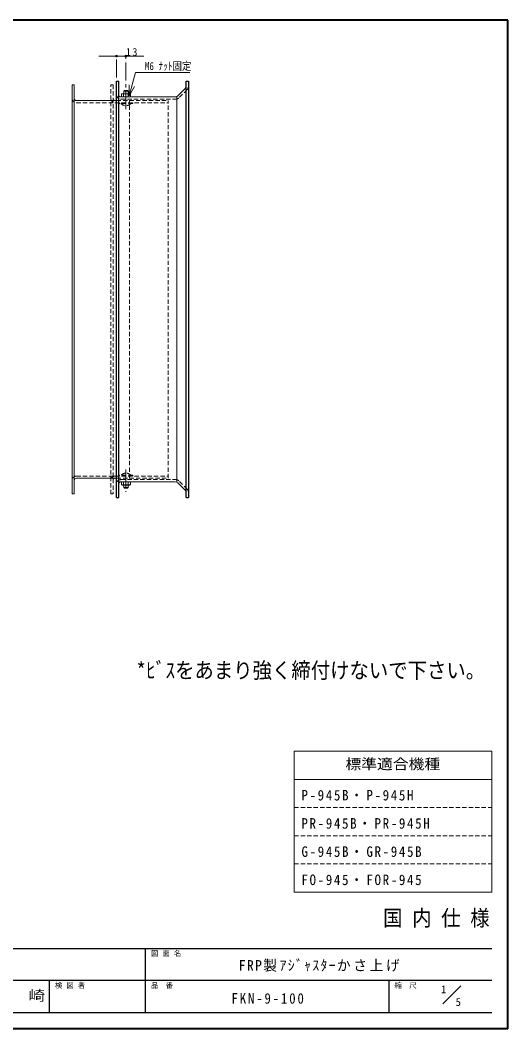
# Model space of a CAD drawing. Units: millimetres at full size, sheet at 1:5; details may follow other scales. Extents: x -1061 to 964, y -679 to 726.
# Drawn here: x 284 to 964, y -679 to 726 of the extents above; entities that cross this region are included whole.
import ezdxf
from ezdxf.enums import TextEntityAlignment as Align

# ---------------------------------------------------------------- set-up
doc = ezdxf.new("R2010")
doc.units = ezdxf.units.MM
doc.header["$LTSCALE"] = 5
doc.header["$PDMODE"] = 32
doc.header["$PDSIZE"] = 2.5
doc.linetypes.add('CHAIN1', pattern=[8, 5, -1, 1, -1])
doc.linetypes.add('DASHED1', pattern=[1.8, 1.2, -0.6])
doc.layers.add('0-0', color=7, linetype='Continuous', lineweight=18)
doc.styles.add('ＭＳ ゴシック', font='')
doc.styles.get('ＭＳ ゴシック').set_extended_font_data('MS Gothic')

msp = doc.modelspace()

# ---------------------------------------------------------------- linework, layer by layer
at = {"layer": '0-0', "color": 1, "lineweight": 40}
for p, q in [((963.599, 725.957), (-1061.401, 725.957)), ((963.599, -679.043), (963.599, 725.957)), ((963.599, -679.043), (-1061.401, -679.043))]:
    msp.add_line(p, q, dxfattribs=at)
at = {"layer": '0-0', "color": 4, "lineweight": 9}
for p, q in [((393.599, 675.957), (456.599, 675.957)), ((502.357, 619.406), (502.357, 82.508)), ((362.599, 613.957), (418.599, 613.957)), ((362.599, 87.957), (418.599, 87.957))]:
    msp.add_line(p, q, dxfattribs=at)
at = {"layer": '0-0', "color": 4, "linetype": 'CHAIN1', "lineweight": 9}
for p, q in [((418.599, 645.957), (418.599, 675.957)), ((431.599, 601.957), (431.599, 675.957)), ((431.599, 99.957), (431.599, 69.098))]:
    msp.add_line(p, q, dxfattribs=at)
at = {"layer": '0-0'}
for p, q in [((436.087, 620.768), (444.786, 653.234)), ((520.365, 653.234), (444.786, 653.234)), ((356.599, 65.957), (356.599, 635.957)), ((356.599, 635.957), (359.599, 635.957)), ((359.599, 635.957), (359.599, 65.957)), ((436.087, 620.768), (436.087, 635.768)), ((436.087, 620.768), (443.587, 633.758)), ((500.286, 618.957), (424.599, 618.957)), ((425.299, 623.157), (437.899, 623.157)), ((425.299, 618.957), (425.299, 623.157)), ((426.199, 623.457), (436.999, 623.457)), ((428.299, 618.957), (428.299, 623.157)), ((429.349, 627.815), (428.599, 627.065)), ((428.599, 627.065), (428.599, 623.457)), ((428.599, 627.065), (434.599, 627.065)), ((429.349, 627.815), (433.849, 627.815)), ((434.599, 627.065), (433.849, 627.815)), ((434.599, 627.065), (434.599, 623.457)), ((437.899, 623.157), (436.999, 623.457)), ((437.899, 618.957), (437.899, 623.157)), ((514.135, 630.735), (503.821, 620.421)), ((500.286, 82.957), (424.599, 82.957)), ((425.299, 82.957), (425.299, 78.757)), ((425.299, 78.757), (437.899, 78.757)), ((426.199, 78.457), (436.999, 78.457)), ((428.299, 82.957), (428.299, 78.757)), ((428.599, 74.848), (428.599, 78.457)), ((429.349, 74.098), (428.599, 74.848)), ((428.599, 74.848), (434.599, 74.848)), ((429.349, 74.098), (433.849, 74.098)), ((434.599, 74.848), (433.849, 74.098)), ((434.599, 74.848), (434.599, 78.457)), ((437.899, 78.757), (436.999, 78.457)), ((437.899, 82.957), (437.899, 78.757)), ((514.135, 71.178), (503.821, 81.492)), ((356.599, 65.957), (359.599, 65.957)), ((872.988, -644.297), (898.242, -619.043))]:
    msp.add_line(p, q, dxfattribs=at)
at = {"layer": '0-0', "color": 4, "linetype": 'DASHED1', "lineweight": 9}
for p, q in [((410.599, 65.957), (410.599, 635.957)), ((410.599, 635.957), (413.599, 635.957)), ((413.599, 635.957), (413.599, 65.957)), ((516.842, 629.199), (505.357, 617.714)), ((362.599, 610.957), (490.599, 610.957)), ((418.599, 613.957), (490.599, 613.957)), ((422.099, 609.957), (422.099, 610.957)), ((441.099, 609.957), (422.099, 609.957)), ((424.599, 615.957), (501.114, 615.957)), ((436.599, 87.957), (436.599, 613.957)), ((441.099, 610.957), (441.099, 609.957)), ((490.599, 87.957), (490.599, 613.957)), ((362.599, 90.957), (490.599, 90.957)), ((418.599, 87.957), (490.599, 87.957)), ((422.099, 91.957), (422.099, 90.957)), ((441.099, 91.957), (422.099, 91.957)), ((424.599, 85.957), (501.114, 85.957)), ((441.099, 90.957), (441.099, 91.957)), ((516.842, 72.714), (505.357, 84.199)), ((410.599, 65.957), (413.599, 65.957))]:
    msp.add_line(p, q, dxfattribs=at)
at = {"layer": '0-0', "color": 5, "lineweight": 25}
for p, q in [((418.599, 60.957), (418.599, 640.957)), ((418.599, 640.957), (421.599, 640.957)), ((421.599, 60.957), (421.599, 640.957)), ((515.599, 60.957), (515.599, 640.957)), ((515.599, 640.957), (518.599, 640.957)), ((518.599, 640.957), (518.599, 60.957)), ((418.599, 60.957), (421.599, 60.957)), ((515.599, 60.957), (518.599, 60.957))]:
    msp.add_line(p, q, dxfattribs=at)
at = {"layer": '0-0', "color": 3}
for p, q in [((666.099, -292.258), (941.099, -292.258)), ((666.099, -488.686), (666.099, -292.258)), ((941.099, -488.686), (941.099, -292.258)), ((666.099, -331.543), (941.099, -331.543)), ((666.099, -488.686), (941.099, -488.686))]:
    msp.add_line(p, q, dxfattribs=at)
at = {"layer": '0-0', "linetype": 'DASHED1'}
for p, q in [((666.099, -370.829), (941.099, -370.829)), ((666.099, -410.115), (941.099, -410.115)), ((666.099, -449.4), (941.099, -449.4))]:
    msp.add_line(p, q, dxfattribs=at)
at = {"layer": '0-0', "color": 6, "lineweight": 25}
for p, q in [((-1038.901, -567.258), (941.099, -567.258)), ((458.957, -656.543), (458.957, -567.258)), ((941.099, -611.9), (-76.758, -611.9)), ((325.028, -656.543), (325.028, -611.9)), ((798.242, -656.543), (798.242, -611.9)), ((941.099, -656.543), (-1038.901, -656.543))]:
    msp.add_line(p, q, dxfattribs=at)
at = {"layer": '0-0'}
for points in [[(425.299, 623.157), (426.199, 623.457), (428.299, 623.157)], [(428.299, 623.157), (431.599, 623.457), (434.899, 623.157)], [(434.899, 618.957), (434.899, 623.157), (436.999, 623.457)], [(425.299, 78.757), (426.199, 78.457), (428.299, 78.757)], [(428.299, 78.757), (431.599, 78.457), (434.899, 78.757)], [(434.899, 82.957), (434.899, 78.757), (436.999, 78.457)]]:
    msp.add_lwpolyline(points, dxfattribs=at)
for centre, radius, start, end in [((510.599, 634.27), 5, 315, 360), ((424.599, 621.957), 3, 180, 270), ((500.286, 623.957), 5, 270, 315), ((424.599, 79.957), 3, 90, 180), ((500.286, 77.957), 5, 45, 90), ((510.599, 67.643), 5, 0, 45)]:
    msp.add_arc(centre, radius, start, end, dxfattribs=at)
at = {"layer": '0-0', "color": 4, "linetype": 'DASHED1', "lineweight": 9}
for centre, radius, start, end in [((512.599, 633.442), 6, 315, 0), ((424.599, 621.957), 6, 180, 270), ((362.599, 616.957), 6, 180, 270), ((416.599, 616.957), 6, 180, 270), ((416.599, 616.957), 3, 180, 270), ((431.599, 616.623), 9.667, 223.60282, 316.39718), ((501.114, 621.957), 6, 270, 315), ((362.599, 84.957), 6, 90, 180), ((416.599, 84.957), 6, 90, 180), ((416.599, 84.957), 3, 90, 180), ((424.599, 79.957), 6, 90, 180), ((431.599, 85.29), 9.667, 43.60282, 136.39718), ((501.114, 79.957), 6, 45, 90), ((512.599, 68.471), 6, 0, 45)]:
    msp.add_arc(centre, radius, start, end, dxfattribs=at)
at = {"layer": '0-0', "color": 4, "lineweight": 9}
for centre, start, end in [((362.599, 616.957), 180, 270), ((362.599, 84.957), 90, 180)]:
    msp.add_arc(centre, 3, start, end, dxfattribs=at)
at = {"layer": '0-0', "color": 4}
for p in [(418.599, 675.957), (431.599, 675.957)]:
    msp.add_point(p, dxfattribs=at)

# ---------------------------------------------------------------- texts
at = {"layer": '0-0', "style": 'ＭＳ ゴシック'}
for s, height, width, p in [('M6 ﾅｯﾄ固定', 11, 0.85, (457.865, 653.234)), ('*ﾋﾞｽをあまり強く締付けないで下さい。', 21.99, 0.9, (446.099, -197.258)), ('標準適合機種', 14.66, 1.1, (737.349, -321.9)), ('国 内 仕 様', 21.99, 0.9, (789.849, -542.258)), ('千\u3000崎', 14.66, 1.15, (250.028, -644.222))]:
    msp.add_text(s, height=height, dxfattribs=dict(at, width=width)).set_placement(p, align=Align.BOTTOM_LEFT)
for s, height, p in [('図 面 名', 7.331, (466.457, -579.758)), ('検 図 者', 7.331, (332.528, -624.4)), ('品\u3000番', 7.331, (466.457, -624.4)), ('縮\u3000尺', 7.331, (805.742, -624.4)), ('1', 11, (870.449, -632.805)), ('5', 11, (890.809, -650.495))]:
    msp.add_text(s, height=height, dxfattribs=at).set_placement(p, align=Align.BOTTOM_LEFT)
at = {"layer": '0-0', "attachment_point": 7, "style": 'ＭＳ ゴシック'}
for s, insert, char_height in [('\\T1.36;\\W0.9;13', (431.599, 675.957), 11), ('\\T1.26;\\W0.9;P-945B・P-945H', (676.099, -361.186), 14.66), ('\\T1.26;\\W0.9;PR-945B・PR-945H', (676.099, -400.472), 14.66), ('\\T1.26;\\W0.9;G-945B・GR-945B', (676.099, -439.758), 14.66), ('\\T1.26;\\W0.9;FO-945・FOR-945', (676.099, -479.043), 14.66), ('\\T1.2;\\W0.95;FRP製ｱｼﾞｬｽﾀｰかさ上げ', (588.778, -599.579), 14.66), ('\\T1.28;\\W0.9;FKN-9-100', (578.599, -644.222), 14.66)]:
    msp.add_mtext(s, dxfattribs=dict(at, insert=insert, char_height=char_height))

doc.saveas('drawing.dxf')
